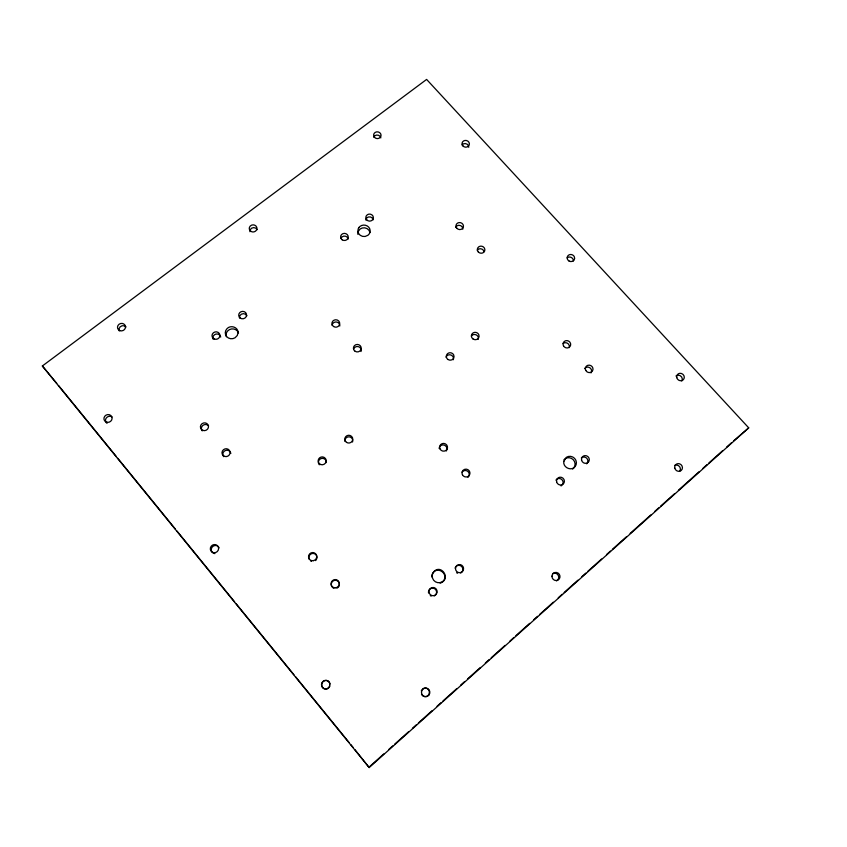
<?xml version="1.0" encoding="UTF-8"?>
<svg xmlns="http://www.w3.org/2000/svg" width="847" height="847" viewBox="0 0 847 847"><rect width="100%" height="100%" fill="white"/><g stroke="black" fill="none" stroke-linecap="round" stroke-linejoin="round"><path stroke-width="1.27" d="M444.029 580.004C447.819 573.705 438.439 566.643 433.537 572.223A6.617 6.532 70.3 0 0 431.737 576.923M572.614 469.058L573.726 468.031A6.405 6.141 39.4 0 0 565.034 458.778L563.848 459.868M370.086 766.175L383.871 753.841M388.794 749.426L392.733 745.9M394.713 744.142L408.498 731.797M412.436 728.272L416.375 724.746M418.354 722.978L432.139 710.644M437.063 706.229L441.001 702.703M442.981 700.945L456.766 688.6M460.704 685.075L464.643 681.549M467.608 678.902L480.408 667.447M485.331 663.032L489.27 659.506M491.239 657.748L505.034 645.403M509.958 640.999L513.896 637.463M515.865 635.705L529.661 623.36M533.599 619.835L537.538 616.309M539.507 614.551L553.303 602.206M558.226 597.802L562.164 594.266M564.134 592.508L577.929 580.163M581.868 576.638L585.806 573.112M587.776 571.354L601.571 559.009M606.494 554.594L610.433 551.069M612.402 549.311L626.198 536.966M630.136 533.441L650.824 514.934M654.763 511.397L658.701 507.872M660.671 506.114L674.466 493.769M678.405 490.244L699.093 471.726M703.031 468.2L706.97 464.675M708.939 462.917L722.735 450.572M726.673 447.047L731.596 442.642M733.566 440.874L748.716 427.851L426.613 79.427L42.35 365.989L369.186 767.573L748.716 427.851M443.574 580.703L442.24 581.783A6.649 6.575 69.8 0 1 434.024 571.481C441.096 564.166 450.699 577.823 441.7 582.471A6.617 6.532 70.3 0 1 440.133 583.159M42.35 365.989L56.802 383.373M58.475 385.417L116.081 456.205M117.754 458.259L175.371 529.047M177.044 531.101L234.661 601.889M236.334 603.943L293.941 674.731M295.614 676.785L349.059 742.438M350.722 744.492L353.231 747.573M354.904 749.616L369.186 767.573M238.515 332.987C237.128 328.562 230.86 327.524 227.801 330.828A6.363 6.003 -11 0 0 226.34 336.714M344.909 441.351A3.97 3.875 -4.4 0 1 349.176 436.83A3.97 3.875 -4.4 0 1 352.543 442.007M445.988 357.18A3.864 3.706 15.5 0 1 452.531 356.089L453.092 356.915A3.864 3.706 15.5 0 1 453.272 359.753M353.665 348.943A3.886 3.716 2.1 0 1 358.652 346.751A3.886 3.716 2.1 0 1 360.97 351.526M439.106 448.434A3.949 3.854 20.8 0 1 444.315 445.141A3.949 3.854 20.8 0 1 446.284 450.985M581.37 457.92A3.96 3.78 39.9 0 1 586.865 458.396A3.96 3.78 39.9 0 1 586.643 463.817M584.568 368.646A3.864 3.653 30.8 0 1 589.819 367.757A3.864 3.653 30.8 0 1 591.005 372.924M675.938 376.026A3.875 3.6 36.4 0 1 681.793 381.002M674.763 465.331A3.981 3.727 43.9 0 1 679.908 471.017M471.377 336.005A3.843 3.663 17.8 0 1 477.433 335.793L477.983 336.598A3.843 3.663 17.8 0 1 478.184 339.414M477.253 250.183A3.769 3.515 15.4 0 1 484.05 251.665M567.162 257.827A3.759 3.494 22.8 0 1 572.424 258.314L572.974 259.097A3.759 3.494 22.8 0 1 573.387 260.897M563.064 343.501A3.843 3.621 27.3 0 1 569.248 347.598M457.571 573.207A4.076 4.013 62.7 0 1 456.628 572.731M455.072 568.019A4.076 4.013 62.7 0 1 461.541 566.368A4.076 4.013 62.7 0 1 460.652 573.059M462.038 472.16A3.97 3.886 30 0 1 467.925 471.514A3.97 3.886 30 0 1 467.915 477.38M561.847 485.352A3.981 3.833 41.5 0 1 561.01 485.903M555.918 480.143A3.981 3.833 41.5 0 1 561.328 479.18A3.981 3.833 41.5 0 1 562.503 484.6M552.911 573.525A4.097 3.949 57.5 0 1 558.289 575.452A4.097 3.949 57.5 0 1 556.574 580.851M332.162 587.056A4.14 4.076 -55.2 0 1 334.11 580.47A4.14 4.076 -55.2 0 1 339.393 584.716M339.16 585.764A4.14 4.076 -55.2 0 1 337.021 588.104M333.887 588.263A4.14 4.076 -55.2 0 1 332.945 587.776M431.208 596.087A4.108 4.055 77.6 0 1 430.265 595.6M428.561 592.964A4.108 4.055 77.6 0 1 428.72 590.835M429.196 589.883A4.108 4.055 77.6 0 1 435.623 589.554A4.108 4.055 77.6 0 1 434.31 595.928M422.526 689.098A4.288 4.15 -89.1 0 1 428.603 689.85A4.288 4.15 -89.1 0 1 427.343 696.033A4.288 4.15 -89.1 0 1 421.488 694.212M421.319 690.93A4.288 4.15 -89.1 0 1 421.806 689.934M329.811 686.134A4.309 4.171 -69.9 0 1 323.173 688.039A4.309 4.171 -69.9 0 1 323.829 681.02A4.309 4.171 -69.9 0 1 330.023 683.91M214.863 553.61A4.182 4.023 -38.3 0 1 212.046 547.215A4.182 4.023 -38.3 0 1 219.14 547.797M223.682 456.66A4.055 3.896 -23.2 0 1 225.249 450.583A4.055 3.896 -23.2 0 1 230.839 453.452M319.287 464.77A4.002 3.907 -13.2 0 1 321.214 458.523A4.002 3.907 -13.2 0 1 326.36 462.589M309.197 559.232A4.119 4.044 -42.5 0 1 312.787 553.419A4.119 4.044 -42.5 0 1 316.736 558.861M316.238 559.803A4.119 4.044 -42.5 0 1 315.508 560.598M311.474 561.328A4.119 4.044 -42.5 0 1 310.542 560.841M107.029 423.331A4.108 3.843 -25.1 0 1 106.341 417.92A4.108 3.843 -25.1 0 1 112.037 416.968M119.236 330.891A4.002 3.706 -17.7 0 1 126.087 326.963M213.19 339.266A3.949 3.716 -12.5 0 1 215.741 334.152A3.949 3.716 -12.5 0 1 220.707 337.085M202.221 430.869A4.044 3.854 -21.4 0 1 202.909 425.406A4.044 3.854 -21.4 0 1 208.553 425.882M239.457 317.943A3.917 3.684 -9 0 1 246.911 315.793M249.918 231.707A3.833 3.547 -4.2 0 1 257.213 229.675M340.928 238.335A3.801 3.547 3 0 1 348.233 239.013M332.088 325.312A3.875 3.684 0.1 0 1 336.301 321.998A3.875 3.684 0.1 0 1 339.795 326.01M365.766 219.998A3.769 3.504 5.4 0 1 373.231 219.786M373.739 137.172A3.706 3.377 6.4 0 1 380.854 137.86M462.038 144.922A3.684 3.356 12.3 0 1 468.74 147.262M455.57 227.525A3.748 3.494 13.1 0 1 462.833 229.114M357.942 234.407A6.12 5.707 4.8 0 1 358.217 231.464L360.039 229.071A6.12 5.707 4.8 0 1 369.991 232.565M563.816 461.382C562.683 467.385 571.217 471.546 575.06 466.665A6.448 6.173 39.3 0 0 566.304 457.369L563.816 461.382M238.071 332.373L237.319 335.444L235.053 337.773A6.405 6.035 -10.9 0 1 227.028 328.647C230.479 324.782 237.954 326.974 238.071 332.373M358.98 227.451L358.228 228.775A6.162 5.738 4.8 0 0 365.078 236.472L367.969 235.254A6.162 5.738 4.8 0 0 368.731 227.176A6.162 5.738 4.8 0 0 360.07 226.361L358.98 227.451M568.909 260.929L568.157 260.294A3.78 3.504 22.7 0 1 568.39 255.296A3.78 3.504 22.7 0 1 573.684 255.794L574.245 256.577A3.78 3.504 22.7 0 1 568.909 260.929M473.124 339.044L472.372 338.387A3.864 3.674 17.8 0 1 472.721 333.189A3.864 3.674 17.8 0 1 478.153 333.676L478.714 334.491A3.864 3.674 17.8 0 1 473.124 339.044M448.021 359.52L447.258 358.853A3.886 3.727 15.5 0 1 447.65 353.601A3.886 3.727 15.5 0 1 453.113 354.088L453.674 354.904A3.886 3.727 15.5 0 1 448.021 359.52M107.431 422.367A4.129 3.864 -25.1 0 0 111.793 416.819A4.129 3.864 -25.1 0 0 104.784 416.226A4.129 3.864 -25.1 0 0 107.431 422.367M119.935 330.669A4.023 3.727 -17.6 0 0 125.462 326.519A4.023 3.727 -17.6 0 0 119.078 324.253A4.023 3.727 -17.6 0 0 119.935 330.669M214.492 339.086A3.97 3.737 -12.4 0 0 219.881 334.946A3.97 3.737 -12.4 0 0 213.508 332.691A3.97 3.737 -12.4 0 0 214.492 339.086M202.952 430.424A4.076 3.875 -21.3 0 0 208.468 426.083A4.076 3.875 -21.3 0 0 201.957 423.765A4.076 3.875 -21.3 0 0 202.952 430.424M313.316 560.682A4.14 4.066 -42.2 0 0 315.825 553.991A4.14 4.066 -42.2 0 0 308.795 555.272A4.14 4.066 -42.2 0 0 313.316 560.682M320.759 464.537A4.023 3.928 -13 0 0 326.137 460.154A4.023 3.928 -13 0 0 319.605 457.825A4.023 3.928 -13 0 0 320.759 464.537M224.54 456.374A4.087 3.917 -23 0 0 230.056 451.98A4.087 3.917 -23 0 0 223.523 449.651A4.087 3.917 -23 0 0 224.54 456.374M213.963 552.742A4.203 4.044 -38.1 0 0 218.272 546.887A4.203 4.044 -38.1 0 0 211.136 546.315A4.203 4.044 -38.1 0 0 213.963 552.742M346.476 442.346A3.991 3.896 -4.2 0 0 352.744 439.487A3.991 3.896 -4.2 0 0 347.101 435.623A3.991 3.896 -4.2 0 0 346.476 442.346M335.878 587.786A4.161 4.097 -54.9 0 0 338.355 581.021A4.161 4.097 -54.9 0 0 331.315 582.323A4.161 4.097 -54.9 0 0 335.878 587.786M327.44 688.569A4.341 4.193 -69.9 0 0 328.138 681.104A4.341 4.193 -69.9 0 0 321.5 684.355A4.341 4.193 -69.9 0 0 327.44 688.569M240.304 318.112A3.939 3.706 -8.9 0 0 246.551 315.433A3.939 3.706 -8.9 0 0 241.077 311.707A3.939 3.706 -8.9 0 0 240.304 318.112M429.175 590.221A4.14 4.087 77.3 0 0 433.791 595.663A4.14 4.087 77.3 0 0 436.12 588.919A4.14 4.087 77.3 0 0 429.175 590.221M429.122 694.794A4.309 4.171 -89.1 0 0 425.988 688.06A4.309 4.171 -89.1 0 0 421.912 694.244A4.309 4.171 -89.1 0 0 429.122 694.794M462.43 474.733A3.991 3.907 29.8 0 0 469.291 475.315A3.991 3.907 29.8 0 0 466.252 469.153A3.991 3.907 29.8 0 0 462.43 474.733M551.969 576.161A4.129 3.981 57.4 0 0 557.824 580.174A4.129 3.981 57.4 0 0 558.152 573.123A4.129 3.981 57.4 0 0 551.969 576.161M556.606 481.784A4.002 3.854 41.4 0 0 563.117 484.092A4.002 3.854 41.4 0 0 561.646 477.412A4.002 3.854 41.4 0 0 556.606 481.784M455.485 568.295A4.108 4.044 62.3 0 0 461.308 572.318A4.108 4.044 62.3 0 0 461.784 565.256A4.108 4.044 62.3 0 0 455.485 568.295M440.006 448.931A3.97 3.875 20.8 0 0 446.845 449.513A3.97 3.875 20.8 0 0 443.839 443.415A3.97 3.875 20.8 0 0 440.006 448.931M674.794 468.147A4.002 3.748 43.9 0 0 681.253 470.434A4.002 3.748 43.9 0 0 679.643 463.838A4.002 3.748 43.9 0 0 674.794 468.147M676.785 377.656A3.896 3.621 36.3 0 0 683.116 379.88A3.896 3.621 36.3 0 0 681.539 373.527A3.896 3.621 36.3 0 0 676.785 377.656M585.775 370.435A3.886 3.663 30.8 0 0 592.413 371.018A3.886 3.663 30.8 0 0 589.321 365.163A3.886 3.663 30.8 0 0 585.775 370.435M581.582 460.154A3.981 3.801 39.8 0 0 588.051 462.441A3.981 3.801 39.8 0 0 586.558 455.824A3.981 3.801 39.8 0 0 581.582 460.154M563.488 345.82A3.864 3.642 27.3 0 0 570.095 346.412A3.864 3.642 27.3 0 0 567.045 340.61A3.864 3.642 27.3 0 0 563.488 345.82M366.698 219.828A3.79 3.526 5.4 0 0 373.156 218.844A3.79 3.526 5.4 0 0 368.932 214.122A3.79 3.526 5.4 0 0 366.698 219.828M374.501 137.352A3.727 3.388 6.4 0 0 380.832 136.441A3.727 3.388 6.4 0 0 376.682 131.867A3.727 3.388 6.4 0 0 374.501 137.352M342.209 239.828A3.822 3.568 3 0 0 348.223 237.287A3.822 3.568 3 0 0 342.823 233.687A3.822 3.568 3 0 0 342.209 239.828M355.073 351.24A3.907 3.737 2.2 0 0 361.214 348.53A3.907 3.737 2.2 0 0 355.676 344.793A3.907 3.737 2.2 0 0 355.073 351.24M462.928 145.928A3.706 3.377 12.4 0 0 469.196 145.006A3.706 3.377 12.4 0 0 464.992 140.443A3.706 3.377 12.4 0 0 462.928 145.928M456.872 228.298A3.78 3.504 13.1 0 0 463.267 227.314A3.78 3.504 13.1 0 0 458.979 222.592A3.78 3.504 13.1 0 0 456.872 228.298M478.269 251.93A3.79 3.536 15.4 0 0 484.685 250.924A3.79 3.536 15.4 0 0 480.355 246.17A3.79 3.536 15.4 0 0 478.269 251.93M333.559 326.497A3.896 3.706 0.1 0 0 339.7 323.819A3.896 3.706 0.1 0 0 334.194 320.102A3.896 3.706 0.1 0 0 333.559 326.497M250.818 231.316A3.854 3.568 -4.2 0 0 256.927 228.775A3.854 3.568 -4.2 0 0 251.559 225.164A3.854 3.568 -4.2 0 0 250.818 231.316"/></g></svg>
